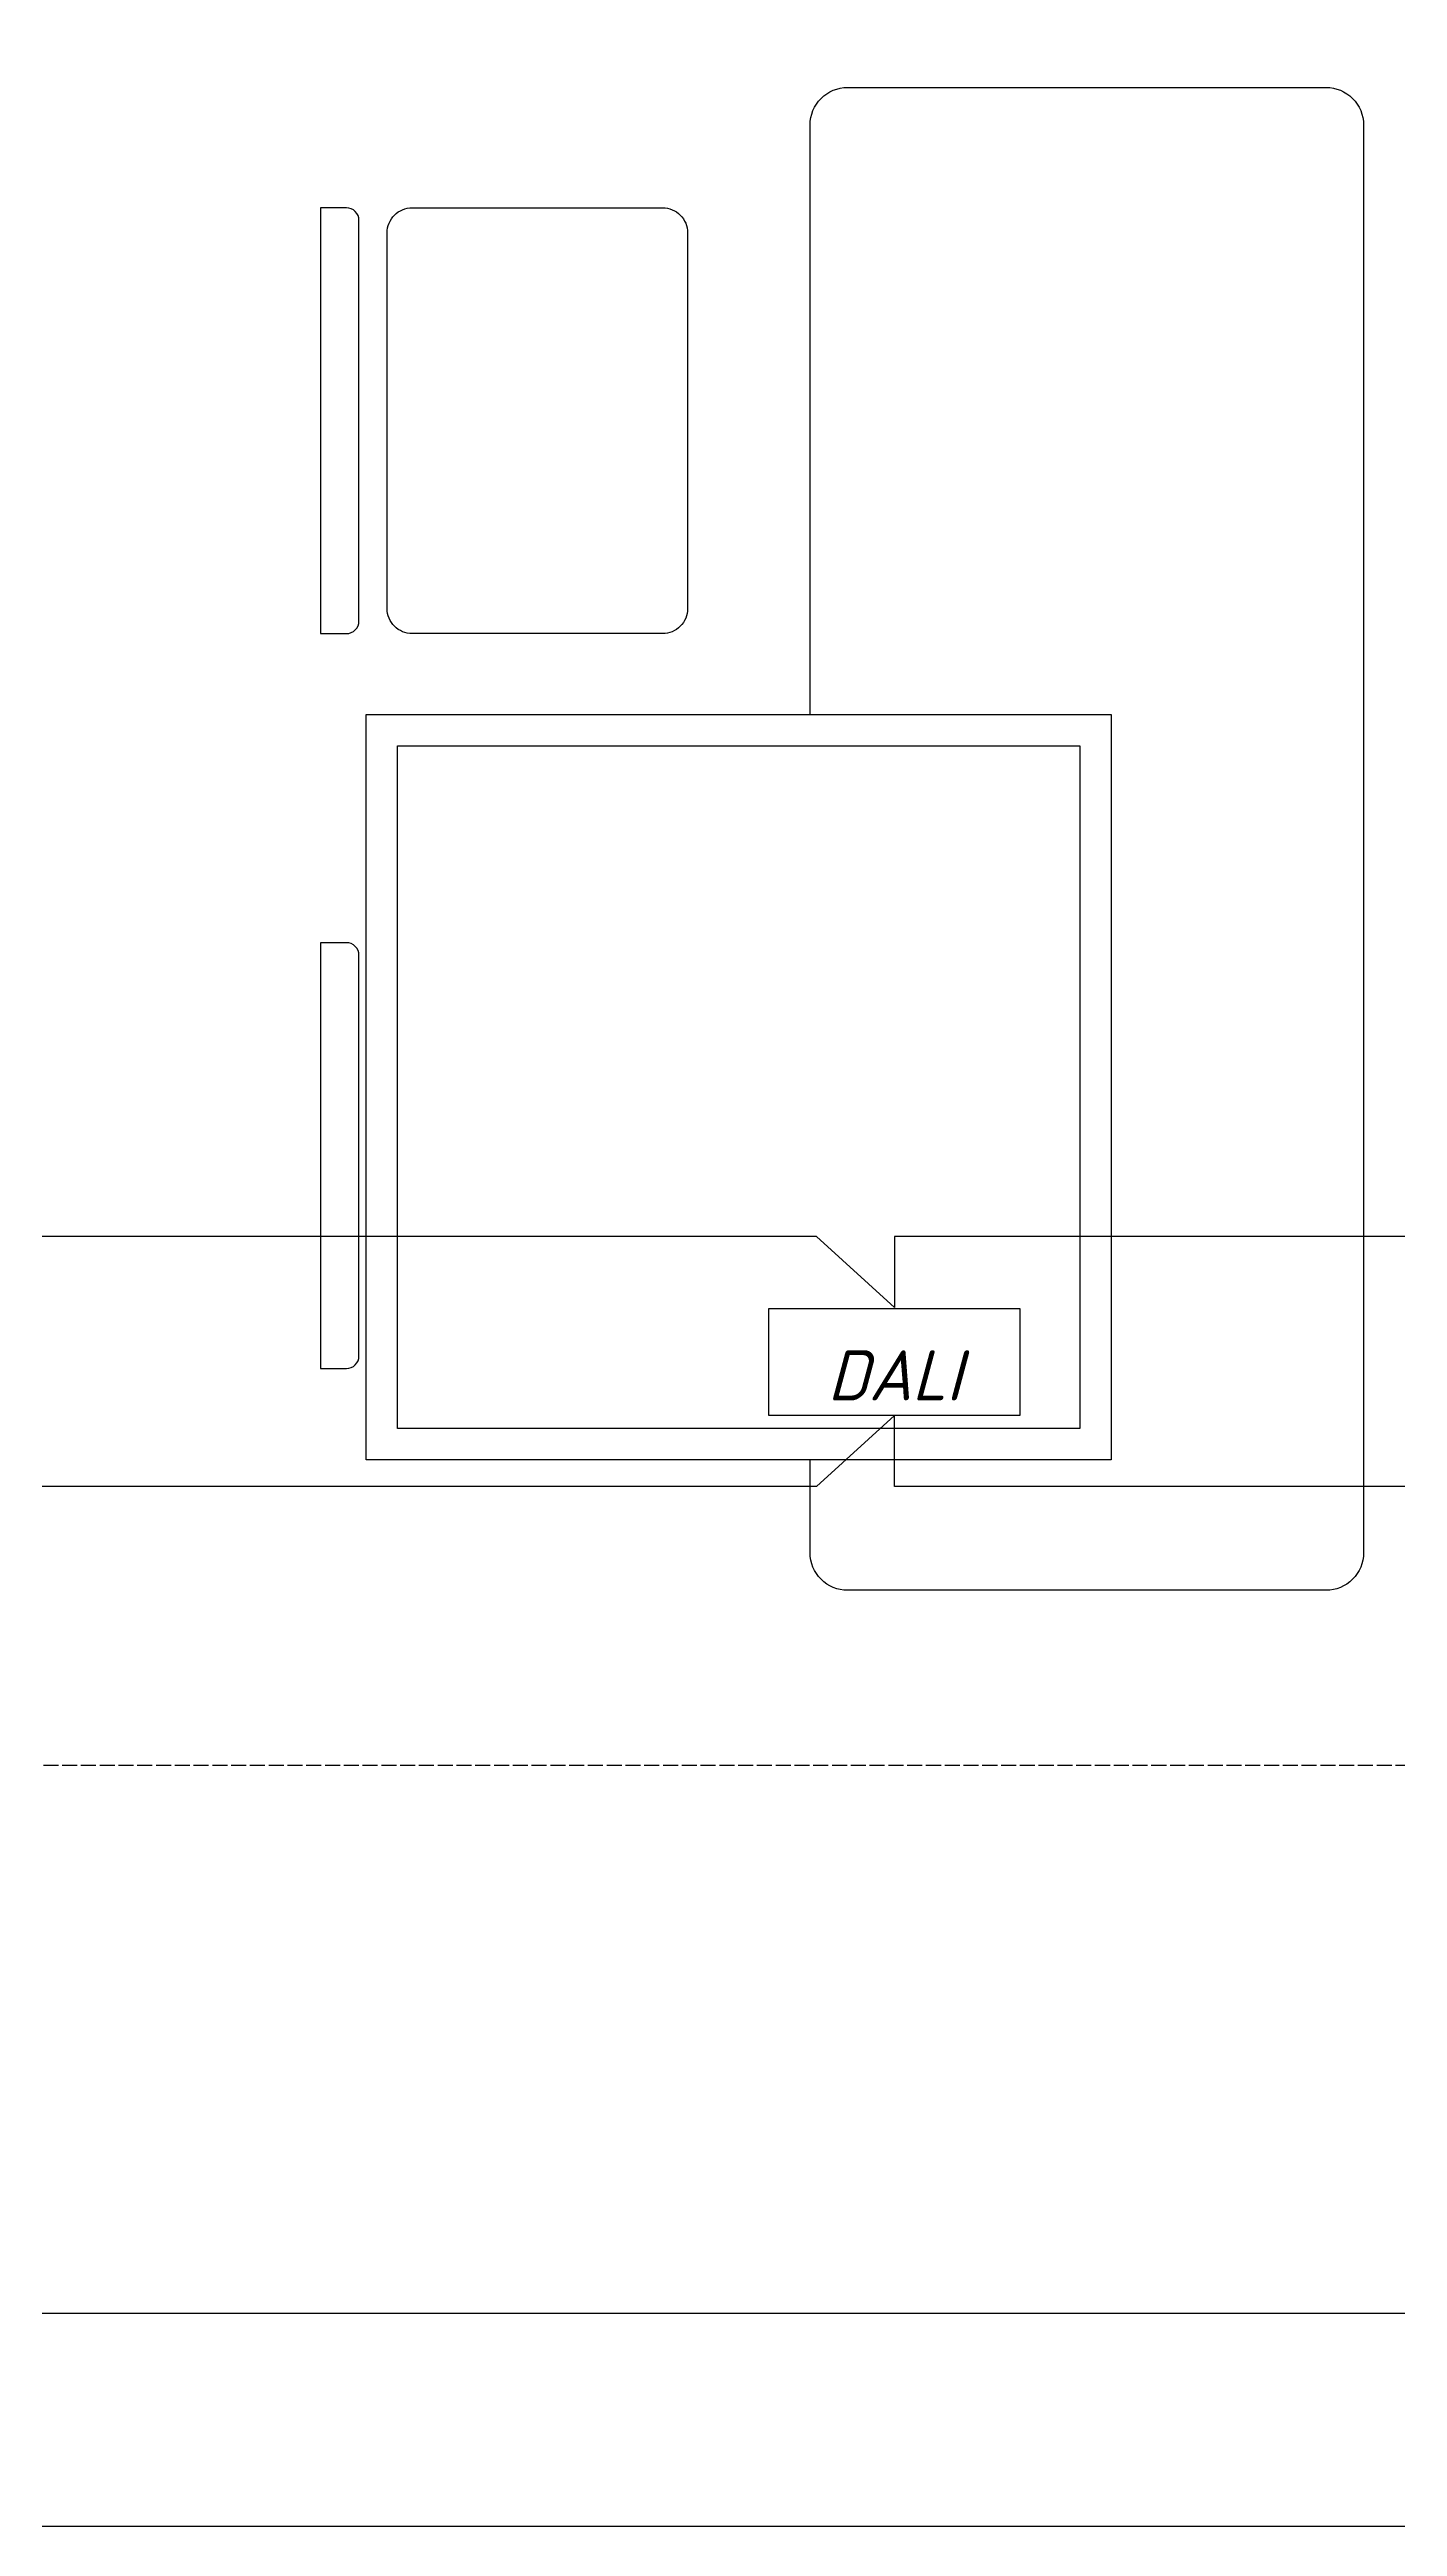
# Model space of a CAD drawing. Header units: millimetres. Extents: x -4896 to 62463, y -11301 to 6998.
# Drawn here: x 3140 to 4216, y -1570 to 407 of the extents above; entities that cross this region are included whole.
import ezdxf

# ---------------------------------------------------------------- set-up
doc = ezdxf.new("R2010")
doc.units = ezdxf.units.MM
doc.linetypes.add('ACAD_ISO02W100', pattern=[15, 12, -3])
doc.layers.add('Рамка', color=250, linetype='Continuous')
doc.styles.add('Мой новый', font='isocpeur.ttf', dxfattribs={"width": 0.955, "oblique": 15})

# ---------------------------------------------------------------- blocks, each defined once
blk = doc.blocks.new('DALI_драйвер светильника')
at = {"layer": 'Рамка', "color": 3}
blk.add_lwpolyline([(-100.2, 42.7), (100.2, 42.7), (100.2, -42.7), (-100.2, -42.7)], close=True, dxfattribs=at)
at = {"layer": 'Рамка', "color": 3, "insert": (-100.2, 42.7), "char_height": 4, "width": 200.467, "attachment_point": 1, "style": 'Мой новый'}
blk.add_mtext('\\pxqc;\\P\\P\\P\\P\\P{\\H10x;DALI}', dxfattribs=at)

msp = doc.modelspace()

# ---------------------------------------------------------------- linework, layer by layer
at = {"layer": 'Рамка'}
for points in [[(5870.6, -1570.3), (-573.7, -1570.3), (-573.7, 3480.6), (8443.9, 3480.6), (8443.9, -1570.3), (6886.6, -1570.3)], [(5870.6, -1400.3), (-403.7, -1400.3), (-403.7, 3310.6), (8273.9, 3310.6), (8273.9, -1400.3), (6886.6, -1400.3)]]:
    msp.add_lwpolyline(points, dxfattribs=at)
at = {"layer": 'Рамка', "color": 5, "linetype": 'ACAD_ISO02W100'}
msp.add_lwpolyline([(774.8, 1402.9), (7811.6, 1402.9), (7811.6, -962.8), (774.8, -962.8)], close=True, dxfattribs=at)
at = {"layer": 'Рамка', "color": 241, "true_color": 0xf7abae}
msp.add_lwpolyline([(3747, -123.5), (3747, 347.2, -0.414214), (3777, 377.2), (4159.1, 377.2, -0.414214), (4189.1, 347.2), (4189.1, -792.8, -0.414214), (4159.1, -822.8), (3777, -822.8, -0.414214), (3747, -792.8), (3747, -718.5)], format="xyb", dxfattribs=at)
for points in [[(3376.7, 281.1), (3356, 281.1), (3356, -58.9), (3376.7, -58.9, 0.414214), (3386.7, -48.9), (3386.7, 271.1, 0.414214)], [(3649.2, 261.1), (3649.2, -38.9, -0.414214), (3629.2, -58.9), (3429.2, -58.9, -0.414214), (3409.2, -38.9), (3409.2, 261.1, -0.414214), (3429.2, 281.1), (3629.2, 281.1, -0.414214)], [(3376.7, -305.7), (3356, -305.7), (3356, -645.7), (3376.7, -645.7, 0.414214), (3386.7, -635.7), (3386.7, -315.7, 0.414214)]]:
    msp.add_lwpolyline(points, format="xyb", close=True, dxfattribs=at)
at = {"layer": 'Рамка'}
for points in [[(3392.4, -123.5), (3987.4, -123.5), (3987.4, -718.5), (3392.4, -718.5)], [(3417.4, -148.5), (3962.4, -148.5), (3962.4, -693.5), (3417.4, -693.5)]]:
    msp.add_lwpolyline(points, close=True, dxfattribs=at)
at = {"layer": 'Рамка', "color": 3}
for points in [[(3814.4, -597), (3752.2, -540.4), (2624.4, -540.4), (2624.4, -597)], [(5004.4, -597), (4942.2, -540.4), (3814.4, -540.4), (3814.4, -597)]]:
    msp.add_lwpolyline(points, dxfattribs=at)
at = {"layer": 'Рамка', "color": 1}
for points in [[(3814.4, -683.2), (3752.2, -739.8), (2624.4, -739.8), (2624.4, -683.2)], [(5004.4, -683.2), (4942.2, -739.8), (3814.4, -739.8), (3814.4, -683.2)]]:
    msp.add_lwpolyline(points, dxfattribs=at)

# ---------------------------------------------------------------- block references
at = {"layer": 'Рамка'}
msp.add_blockref('DALI_драйвер светильника', (3814.4, -640.5), dxfattribs=at)

doc.saveas('drawing.dxf')
